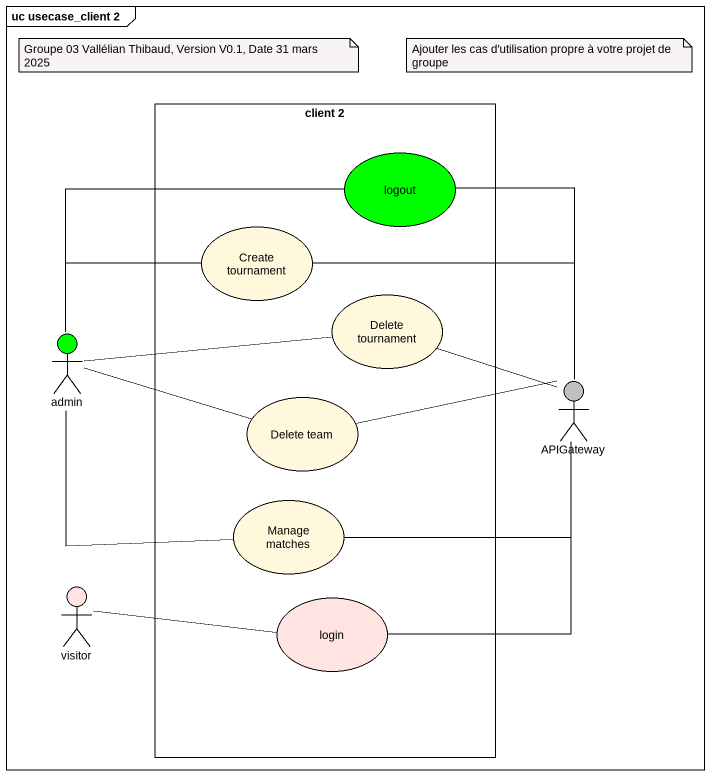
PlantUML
@startuml
mainframe uc usecase_client 2
rectangle "client 2" as client_2 {
  usecase logout #00FF00
  usecase "Create tournament" as Create_tournament #FFF8DC
  usecase "Delete tournament" as Delete_tournament #FFF8DC
  usecase "Delete team" as Delete_team #FFF8DC
  usecase "Manage matches" as Manage_matches #FFF8DC
  usecase login #FFE4E1
}
actor admin #00FF00
actor APIGateway #C0C0C0
actor visitor #FFE4E1
logout -- APIGateway
Create_tournament -right- APIGateway
Delete_tournament -left- admin
Delete_tournament -right- APIGateway
admin -right- logout
admin -up- Create_tournament
admin -- Manage_matches
Delete_team -left- admin
Delete_team -right- APIGateway
Manage_matches -right- APIGateway
visitor -right- login
login -up- APIGateway
note as N1
  Groupe 03 Vallélian Thibaud, Version V0.1, Date 31 mars 2025
end note
note as N2
  Ajouter les cas d'utilisation propre à votre projet de groupe
end note
@enduml
